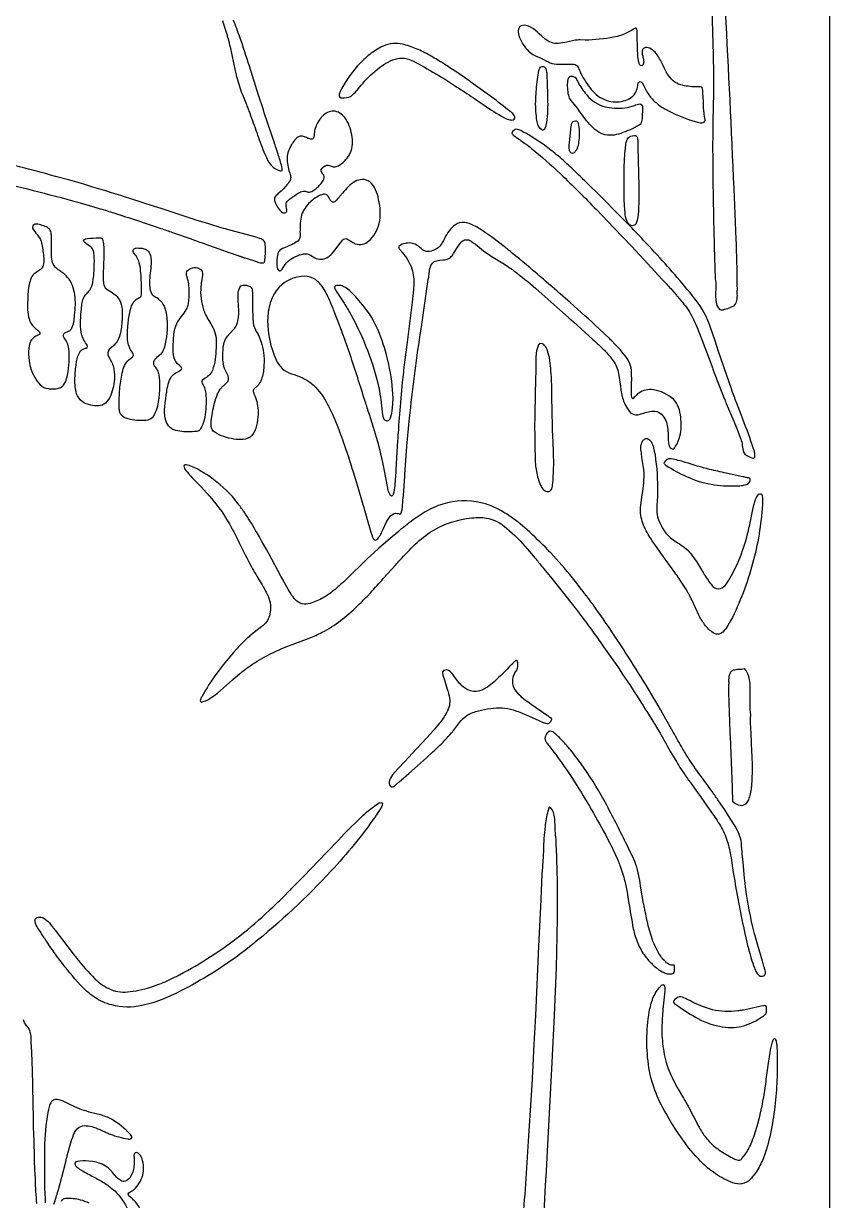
# Model space of a CAD drawing. Header units: inches. Extents: x 35.5 to 88, y 0 to 97.1.
# Drawn here: x 71.51 to 87.96, y 32.55 to 56.55 of the extents above; entities that cross this region are included whole.
import ezdxf

# ---------------------------------------------------------------- set-up
doc = ezdxf.new("R2010")
doc.units = ezdxf.units.IN
doc.header["$MEASUREMENT"] = 0
doc.layers.add('IMAGE_2', color=7, linetype='Continuous')

msp = doc.modelspace()

# ---------------------------------------------------------------- linework, layer by layer
for points in [[(85.834, 56.804, -0.002511), (86.01, 53.187), (86.052, 52.156, -0.014815), (86.057, 52.027, -0.007342), (86.076, 51.125, 0.035708), (86.074, 51.038, -0.059511), (86.068, 50.906, -0.211362), (86.001, 50.793, -0.091407), (85.75, 50.706, -0.13711), (85.689, 50.768, -0.100027), (85.649, 50.909, -0.021554), (85.645, 51.019), (85.648, 51.184, 0.061995), (85.637, 51.348), (85.617, 52.006, -0.005738), (85.585, 53.981, -0.005859), (85.586, 54.194), (85.591, 54.566), (85.597, 54.845, 0.010206), (85.599, 54.95, 0.008833), (85.6, 55.683, 0.004171), (85.565, 56.928, -0.004318)], [(75.575, 56.614), (75.61, 56.503, -0.011074), (75.623, 56.462), (75.668, 56.316, -0.009796), (75.689, 56.243), (75.698, 56.206, -0.034808), (75.708, 56.169, -0.011323), (75.729, 56.077), (75.797, 55.753), (75.832, 55.592), (75.851, 55.511, 0.043037), (75.861, 55.471), (75.872, 55.431, 0.029839), (75.994, 55.075), (76.063, 54.901, -0.011051), (76.098, 54.813, -0.013099), (76.131, 54.725, -0.005023), (76.274, 54.33, 0.011161), (76.42, 53.935), (76.457, 53.851, 0.038227), (76.521, 53.727, 0.080009), (76.612, 53.622, 0.114252), (76.759, 53.551, 0.340284), (76.79, 53.556, 0.175794), (76.794, 53.596), (76.785, 53.636, 0.022516), (76.711, 53.888), (76.669, 54.014, -0.017741), (76.628, 54.139, -0.005226), (76.312, 55.093), (76.125, 55.684, 0.010189), (75.93, 56.273, 0.011582), (75.797, 56.626, 0.017637)], [(71.248, 53.263, -0.015672), (73.081, 52.776, -0.006168), (73.357, 52.692, -0.007589), (74.318, 52.375, -0.004129), (74.556, 52.293), (74.914, 52.167), (75.093, 52.104), (75.182, 52.073), (75.272, 52.041), (75.521, 51.953), (75.707, 51.887), (75.777, 51.862, 0.020269), (75.808, 51.852, 0.015939), (75.923, 51.812, 0.04465), (75.945, 51.804, 0.046103), (75.965, 51.797, 0.047159), (75.984, 51.791, 0.047894), (76.002, 51.785, 0.048363), (76.019, 51.779, 0.048625), (76.035, 51.774), (76.27, 51.698, 0.056735), (76.366, 51.672, 0.18694), (76.424, 51.683, 0.235494), (76.442, 51.738, 0.040973), (76.449, 52.042, 0.18053), (76.428, 52.113, 0.138956), (76.339, 52.172), (76.237, 52.203), (76.086, 52.243), (75.954, 52.278), (75.723, 52.341, -0.006409), (75.551, 52.39), (75.293, 52.466), (75.036, 52.546), (74.323, 52.779), (74.189, 52.823), (73.687, 52.985, 0.005292), (72.931, 53.22), (72.742, 53.276), (72.457, 53.358), (72.17, 53.437, 0.007596), (70.487, 53.863, 0.003076)], [(82.001, 28.928, -0.003808), (82.199, 33.429), (82.303, 35.362), (82.351, 36.329), (82.372, 36.812), (82.39, 37.296), (82.405, 37.952), (82.408, 38.076, 0.016601), (82.383, 39.922, -0.037308), (82.367, 40.09), (82.365, 40.154, 0.029845), (82.35, 40.378, 0.071886), (82.319, 40.489, 0.198459), (82.239, 40.573, 0.013453), (82.216, 40.491, 0.036862), (82.157, 40.177, 0.019051), (82.123, 39.699), (82.112, 39.459, -0.012121), (82.095, 39.22), (82.069, 38.682), (82.025, 37.739), (81.96, 36.325), (81.924, 35.618), (81.915, 35.441), (81.885, 34.911), (81.813, 33.758, 0.001108), (81.701, 32.027, 0.004502)], [(71.504, 36.241), (71.519, 36.203, 0.133997), (71.586, 36.104, -0.121244), (71.644, 35.99, -0.055494), (71.666, 35.801, 0.028672), (71.677, 35.611), (71.686, 35.345, -0.001289), (71.707, 34.413, 0.002795), (71.716, 33.948), (71.729, 33.482, 0.007259), (71.743, 33.113), (71.749, 32.974, 0.009114), (71.779, 32.491, 0.022436)], [(72.136, 32.473, 0.015507), (72.22, 32.749), (72.295, 33.027), (72.383, 33.369, -0.037559), (72.394, 33.412, -0.019551), (72.413, 33.486), (72.475, 33.709, -0.016633), (72.535, 33.891, -0.143066), (72.648, 34.045, -0.144793), (72.796, 34.077, -0.065153), (72.945, 34.047, -0.031006), (73.116, 33.978, 0.01701), (73.2, 33.939, 0.01708), (73.285, 33.904, 0.052649), (73.64, 33.808, 0.074096), (73.68, 33.803, 0.158077), (73.712, 33.813, 0.352228), (73.723, 33.857, 0.097187), (73.696, 33.894, 0.087406), (73.307, 34.211, 0.058868), (73.084, 34.297, 0.014679), (72.969, 34.326), (72.91, 34.34), (72.853, 34.355, -0.045628), (72.472, 34.505), (72.321, 34.576, 0.116521), (72.157, 34.61, 0.150848), (72.088, 34.569, 0.114108), (72.036, 34.463), (72.022, 34.406), (72.009, 34.348, 0.033962), (71.943, 33.622, 0.013865), (71.949, 32.691), (71.953, 32.585), (71.956, 32.505, 0.074689)], [(73.89, 32.374, 0.134439), (73.759, 32.561, 0.036586), (73.696, 32.617, -0.067543), (73.666, 32.648, -0.162493), (73.648, 32.687, -0.115335), (73.722, 32.745, 0.089348), (73.797, 32.801, 0.145884), (73.956, 33.113, 0.156389), (73.917, 33.442, 0.093152), (73.868, 33.505, 0.275709), (73.79, 33.525, 0.221316), (73.768, 33.454, -0.042463), (73.77, 33.38, -0.039947), (73.768, 33.252, -0.071455), (73.743, 33.126, -0.066337), (73.688, 33.021, -0.132042), (73.596, 32.945, -0.222163), (73.498, 32.957, -0.078378), (73.422, 33.019), (73.326, 33.129, 0.033515), (73.302, 33.157, 0.050578), (73.221, 33.231, 0.078593), (73.079, 33.307, 0.056492), (72.923, 33.345), (72.843, 33.354, 0.081466), (72.602, 33.345, 0.2044), (72.565, 33.322, 0.273409), (72.575, 33.263, 0.111041), (72.617, 33.222, 0.007467), (72.659, 33.193), (72.735, 33.146, 0.006682), (72.971, 33.018, -0.023297), (73.183, 32.895, -0.040554), (73.376, 32.745, -0.100429), (73.647, 32.357, -0.070089)], [(72.857, 32.499, 0.040941), (72.678, 32.56, 0.078981), (72.381, 32.592, 0.101562), (72.322, 32.576, 0.24631), (72.285, 32.528, 0.240957)]]:
    msp.add_lwpolyline(points, format="xyb")
for points in [[(85.351, 55.26, 0.020543), (85.275, 55.263), (85.231, 55.264, -0.064717), (84.927, 55.304, -0.111841), (84.771, 55.387, -0.087228), (84.658, 55.524, -0.02182), (84.604, 55.622), (84.567, 55.697, 0.043366), (84.447, 55.918, 0.084871), (84.353, 56.015, 0.142059), (84.228, 56.065, 0.433694), (84.14, 55.984, 0.086869), (84.147, 55.907, -0.0176), (84.164, 55.832, -0.054387), (84.171, 55.769, -0.161417), (84.153, 55.708, -0.337297), (84.108, 55.697, -0.160175), (84.076, 55.749, -0.079113), (84.067, 55.778), (84.062, 55.809, -0.027587), (84.049, 55.945, -0.006653), (84.038, 56.354, -0.015577), (84.036, 56.41, 0.188677), (84.016, 56.463, 0.19741), (83.988, 56.454, -0.042904), (83.963, 56.438, -0.08978), (83.628, 56.291, -0.046967), (83.05, 56.218), (82.98, 56.218), (82.875, 56.22, 0.022744), (82.771, 56.214), (82.601, 56.176, -0.037388), (82.43, 56.147, -0.20534), (82.163, 56.238), (82.093, 56.299), (82.041, 56.345, 0.050272), (81.876, 56.473, 0.08412), (81.763, 56.517, 0.221309), (81.645, 56.492, 0.217024), (81.611, 56.375, 0.060789), (81.643, 56.258, 0.109081), (81.857, 55.962, 0.086771), (81.963, 55.899), (82.076, 55.851), (82.14, 55.816), (82.189, 55.789, 0.090655), (82.343, 55.734, 0.035495), (82.533, 55.724), (82.627, 55.726, -0.019901), (82.675, 55.728, -0.024721), (82.722, 55.728, -0.278922), (82.812, 55.689, -0.067629), (82.858, 55.603, 0.057215), (83.1, 55.212, 0.144638), (83.42, 54.985, 0.14194), (83.757, 54.975, 0.071246), (83.893, 55.031, 0.113547), (84, 55.132, 0.094327), (84.038, 55.232, 0.015463), (84.059, 55.337, -0.380991), (84.096, 55.372, -0.28913), (84.139, 55.343), (84.173, 55.282), (84.222, 55.189), (84.248, 55.143), (84.277, 55.099, 0.070571), (84.43, 54.934, 0.047861), (84.616, 54.806, 0.044512), (85.152, 54.576), (85.267, 54.542, 0.118203), (85.387, 54.535, 0.356397), (85.427, 54.599, -0.053419), (85.402, 54.739, -0.02373), (85.398, 54.788, -0.014962), (85.389, 54.961), (85.38, 55.134, 0.068306), (85.362, 55.248), (85.357, 55.255)], [(78.011, 55.04, 0.16323), (78.199, 55.076, 0.071348), (78.31, 55.18, 0.023226), (78.323, 55.195), (78.407, 55.297, -0.053775), (78.733, 55.619), (78.78, 55.656, -0.043947), (78.958, 55.768, -0.055729), (79.155, 55.844, -0.143447), (79.408, 55.815), (79.437, 55.803, -0.026799), (79.636, 55.701, -0.010782), (80.103, 55.424), (80.332, 55.278, -0.006739), (80.446, 55.204, -0.009819), (80.56, 55.129), (80.607, 55.098, -0.004535), (80.783, 54.98), (80.914, 54.89, 0.025152), (81.318, 54.638), (81.372, 54.613, 0.065182), (81.458, 54.587, 0.279128), (81.542, 54.622, 0.203404), (81.529, 54.682, 0.092243), (81.465, 54.745, -0.024676), (81.395, 54.802, 0.015715), (80.646, 55.361, 0.012613), (80.216, 55.654, 0.011704), (80.106, 55.724, 0.012366), (80.023, 55.776, 0.01673), (79.897, 55.851, 0.016403), (79.77, 55.924, 0.028998), (79.496, 56.054, 0.05947), (79.204, 56.138, 0.175625), (78.809, 56.073, 0.052023), (78.55, 55.9, 0.039151), (78.326, 55.683, 0.065978), (77.978, 55.167, 0.107409), (77.954, 55.093, 0.560357)], [(82.077, 55.674, -0.274145), (82.155, 55.663, -0.111532), (82.184, 55.598, -0.061784), (82.194, 55.493), (82.195, 55.44), (82.199, 55.387), (82.203, 55.273), (82.206, 55.173), (82.207, 55.129), (82.211, 54.965, -0.047156), (82.176, 54.475, -0.051682), (82.156, 54.417, -0.20405), (82.119, 54.382, -0.206536), (82.083, 54.391, -0.130293), (82.013, 54.492, -0.088051), (81.986, 54.612, -0.041097), (81.968, 55.014, -0.017926), (82.001, 55.414), (82.021, 55.549, -0.03887), (82.039, 55.616, -0.111729)], [(82.764, 55.462), (82.769, 55.459, 0.359506), (82.77, 55.458, 0.359914), (82.771, 55.458, -0.068715), (82.819, 55.381), (82.87, 55.293, 0.053299), (83.051, 55.049, 0.149048), (83.417, 54.85, 0.100209), (83.837, 54.845), (83.87, 54.852), (83.982, 54.886, -0.040266), (84.095, 54.915, -0.389395), (84.144, 54.862, -0.046435), (84.147, 54.826, -0.065302), (84.147, 54.808, 0.062519), (84.147, 54.79), (84.143, 54.671, -0.049422), (84.127, 54.553, -0.20772), (84.08, 54.484, -0.05399), (84.006, 54.444, -0.050372), (83.659, 54.299, -0.075419), (83.479, 54.276, -0.10341), (83.301, 54.315, -0.081965), (83.139, 54.426, -0.035246), (83.006, 54.571, -0.028024), (82.974, 54.612, -0.012847), (82.869, 54.756), (82.817, 54.828), (82.762, 54.9), (82.691, 54.985, -0.117204), (82.641, 55.085, -0.087041), (82.625, 55.393, -0.089963), (82.644, 55.452, -0.305947), (82.698, 55.482, -0.119722)], [(76.868, 52.701, 0.359499), (76.888, 52.762), (76.881, 52.797, -0.161816), (76.883, 52.902, -0.106338), (76.949, 52.977), (77.031, 53.035, -0.024743), (77.121, 53.094, -0.075916), (77.22, 53.136, -0.111977), (77.285, 53.128, 0.079509), (77.349, 53.116, 0.104475), (77.438, 53.154, 0.048443), (77.513, 53.215, 0.041247), (77.586, 53.291, 0.068354), (77.642, 53.379, 0.29614), (77.626, 53.485), (77.597, 53.527, -0.250974), (77.591, 53.577, -0.209295), (77.704, 53.664, -0.148527), (77.76, 53.658), (77.812, 53.637, 0.135878), (77.895, 53.638, 0.086428), (77.971, 53.674, 0.142981), (78.183, 53.913, 0.092918), (78.227, 54.097, 0.068196), (78.215, 54.286, 0.033574), (78.162, 54.469, 0.069904), (78.071, 54.635, 0.088957), (77.972, 54.727, 0.138473), (77.844, 54.768, 0.122054), (77.72, 54.74, 0.07968), (77.616, 54.666, 0.125723), (77.467, 54.416, 0.062105), (77.456, 54.366, 0.022136), (77.448, 54.29, -0.058069), (77.431, 54.216, -0.309927), (77.37, 54.197, -0.015936), (77.309, 54.217, 0.050055), (77.228, 54.25, 0.154919), (77.14, 54.252, 0.121056), (77.05, 54.18, 0.029452), (76.986, 54.085, 0.03475), (76.922, 53.955, 0.075524), (76.893, 53.814, 0.084557), (76.944, 53.52, -0.068772), (76.966, 53.435, -0.178168), (76.95, 53.349, -0.051072), (76.869, 53.236), (76.822, 53.186), (76.773, 53.137), (76.705, 53.079, 0.066726), (76.644, 53.013, 0.173439), (76.639, 52.943, 0.075641), (76.664, 52.878, 0.08787), (76.778, 52.713, 0.341294)], [(82.778, 54.571, -0.354611), (82.827, 54.54, -0.065939), (82.843, 54.483, -0.067875), (82.842, 54.132, -0.049559), (82.815, 54.016, -0.129861), (82.75, 53.917, -0.384747), (82.685, 53.917, -0.197622), (82.655, 53.975, -0.058295), (82.657, 54.119), (82.672, 54.262), (82.682, 54.386, -0.036421), (82.701, 54.51, -0.343575)], [(81.527, 54.383, 0.049472), (81.496, 54.352, 0.178179), (81.482, 54.31, 0.08865), (81.523, 54.268), (81.594, 54.218), (81.63, 54.194, -0.038495), (81.665, 54.169, -0.016142), (81.877, 54.01, -0.021952), (82.473, 53.487, -0.010282), (83.206, 52.759), (83.565, 52.387), (83.921, 52.014), (84.177, 51.741), (84.558, 51.329, -0.009381), (84.746, 51.121), (84.838, 51.015, -0.010259), (84.861, 50.988), (84.895, 50.948), (84.929, 50.908, -0.062792), (85.152, 50.589, -0.036221), (85.308, 50.233), (85.559, 49.571, 0.013634), (85.591, 49.488), (85.815, 48.91, 0.018001), (85.855, 48.806), (86.009, 48.445), (86.084, 48.264), (86.102, 48.218), (86.153, 48.08, -0.061247), (86.183, 47.946, 0.044717), (86.207, 47.811, 0.138599), (86.276, 47.746), (86.36, 47.704, 0.094246), (86.397, 47.689, 0.52736), (86.441, 47.726, 0.067141), (86.434, 47.806, 0.040334), (86.412, 47.883, 0.013816), (86.194, 48.486, 0.013952), (86.165, 48.561), (86.065, 48.823, -0.006202), (85.968, 49.086), (85.859, 49.398), (85.699, 49.867), (85.621, 50.102), (85.542, 50.337, 0.100763), (85.213, 50.943), (85.103, 51.081, 0.016558), (84.29, 52.005, 0.006225), (83.643, 52.676), (83.314, 53.005), (82.982, 53.332, 0.008414), (82.805, 53.505, 0.01418), (82.534, 53.758, 0.021443), (82.249, 53.995, 0.037226), (81.706, 54.349, 0.042317), (81.62, 54.389, 0.255284)], [(84.004, 54.271, -0.254515), (84.044, 54.22, -0.06708), (84.05, 54.125), (84.05, 54.101, 0.073116), (84.053, 54.03), (84.067, 53.502), (84.07, 53.238, -0.008135), (84.07, 52.974), (84.065, 52.726, -0.089348), (84.019, 52.482, -0.506043), (83.883, 52.452, -0.115384), (83.825, 52.538, -0.073439), (83.792, 52.688), (83.786, 52.764), (83.779, 52.841, -0.026249), (83.788, 53.896), (83.805, 54.079, -0.058816), (83.827, 54.17, -0.111246), (83.88, 54.247, -0.133047)], [(76.732, 51.513, 0.335123), (76.768, 51.518, 0.093501), (76.791, 51.546), (76.824, 51.599, -0.092042), (76.951, 51.736, -0.040559), (77.105, 51.82, -0.077447), (77.275, 51.86, -0.157725), (77.373, 51.832), (77.458, 51.776, 0.248086), (77.714, 51.783, 0.079457), (77.843, 51.899), (77.897, 51.967), (77.948, 52.038), (78.008, 52.119, -0.087661), (78.047, 52.154, -0.171782), (78.097, 52.167, -0.083862), (78.195, 52.116, 0.013299), (78.218, 52.101, 0.058406), (78.291, 52.063, 0.148745), (78.431, 52.054, 0.118609), (78.557, 52.116, 0.091396), (78.694, 52.279, 0.07011), (78.773, 52.477, 0.114906), (78.762, 52.967, 0.053721), (78.699, 53.161, 0.111645), (78.579, 53.326, 0.176422), (78.433, 53.373, 0.116951), (78.285, 53.334, 0.070098), (78.144, 53.228, 0.034597), (78.025, 53.098, 0.014938), (77.987, 53.052), (77.932, 52.983), (77.903, 52.95), (77.87, 52.92, -0.497949), (77.781, 52.943), (77.764, 52.974, 0.052698), (77.739, 53.021, 0.124437), (77.702, 53.06, 0.199016), (77.615, 53.066, 0.060956), (77.534, 53.034, 0.093856), (77.308, 52.855, 0.13838), (77.171, 52.567, 0.026285), (77.158, 52.402, 0.030618), (77.158, 52.381, 0.017703), (77.158, 52.236, -0.331064), (77.079, 52.093, -0.029532), (76.951, 52.03, 0.018794), (76.821, 51.973, 0.092169), (76.746, 51.93, 0.181329), (76.703, 51.855, 0.072515), (76.686, 51.604, 0.058291), (76.697, 51.552, 0.214399)], [(72.086, 49.104, 0.122382), (72.272, 49.134, 0.176842), (72.37, 49.245, 0.050777), (72.411, 49.386, 0.069929), (72.44, 49.923, 0.151515), (72.341, 50.146, -0.185409), (72.327, 50.198, -0.261672), (72.356, 50.244), (72.429, 50.278, 0.134241), (72.493, 50.328, 0.099895), (72.54, 50.465, 0.020976), (72.558, 50.609, 0.02058), (72.572, 50.816, 0.040596), (72.56, 51.023, 0.050854), (72.513, 51.21, 0.090044), (72.415, 51.376, 0.059092), (72.29, 51.485, -0.016791), (72.224, 51.534, -0.040319), (72.162, 51.589, -0.136138), (72.097, 51.717, -0.059926), (72.082, 51.859), (72.083, 51.953), (72.084, 52.095), (72.082, 52.236, 0.131792), (72.059, 52.336, 0.177308), (71.983, 52.405, 0.034617), (71.868, 52.448, 0.082033), (71.746, 52.461, 0.296382), (71.704, 52.43, 0.166242), (71.699, 52.378, 0.043422), (71.791, 52.25, -0.074308), (71.876, 52.117, -0.022456), (71.92, 51.84, -0.044392), (71.926, 51.694, -0.140145), (71.881, 51.556), (71.853, 51.533), (71.75, 51.463, 0.14784), (71.672, 51.367, 0.070233), (71.608, 51.093), (71.602, 51.023, 0.016496), (71.599, 50.97), (71.595, 50.812, 0.033298), (71.608, 50.622, 0.090957), (71.667, 50.441, 0.053925), (71.736, 50.356, 0.039859), (71.82, 50.284, -0.187617), (71.848, 50.246, -0.444368), (71.823, 50.205, 0.062433), (71.718, 50.146, 0.151048), (71.648, 50.049, 0.082748), (71.616, 49.806, 0.050524), (71.652, 49.563, 0.128272), (71.857, 49.186, 0.183121), (72.017, 49.108, 0.046042), (72.087, 49.104)], [(79.144, 46.565, -0.073849), (79.178, 46.556, 0.174608), (79.214, 46.553, 0.08823), (79.252, 46.738, -0.015523), (79.266, 46.926), (79.295, 47.323), (79.297, 47.36), (79.34, 47.936, -0.009988), (79.392, 48.511, -0.00469), (79.493, 49.363, -0.006271), (79.611, 50.213), (79.621, 50.283), (79.64, 50.414), (79.774, 51.336), (79.783, 51.383), (79.794, 51.465, -0.054411), (79.818, 51.589, -0.146792), (79.887, 51.695, -0.097306), (80.009, 51.727), (80.071, 51.732, 0.02997), (80.134, 51.74, 0.134436), (80.225, 51.783, 0.080186), (80.289, 51.861), (80.364, 51.982, -0.038841), (80.449, 52.095, -0.216355), (80.545, 52.146, -0.176546), (80.649, 52.116, -0.024436), (80.82, 51.986, 0.028447), (80.991, 51.855, 0.003699), (81.26, 51.689, -0.022268), (81.523, 51.513, -0.017391), (81.967, 51.151), (82.398, 50.772), (82.644, 50.555), (82.737, 50.474), (82.898, 50.331), (83.136, 50.113, -0.013308), (83.369, 49.89, -0.048155), (83.551, 49.676, -0.116092), (83.656, 49.415), (83.661, 49.384), (83.696, 49.153, 0.028363), (83.739, 48.924, 0.113461), (83.878, 48.649, 0.315272), (84.054, 48.577, 0.024369), (84.14, 48.599, -0.025767), (84.267, 48.636, -0.071354), (84.398, 48.65, -0.168762), (84.536, 48.585, -0.10609), (84.621, 48.458, -0.059895), (84.659, 48.316, -0.023392), (84.67, 48.168), (84.673, 48.053, 0.060416), (84.689, 47.939, 0.186161), (84.727, 47.894, 0.087021), (84.782, 47.875, 0.027905), (84.822, 47.938, 0.087251), (84.912, 48.142, 0.086249), (84.927, 48.527, 0.065642), (84.884, 48.723, 0.10846), (84.777, 48.892, 0.150152), (84.369, 49.083, 0.193735), (84.07, 49.019, 0.066384), (84.008, 48.962, -0.048231), (83.949, 48.903, -0.200724), (83.926, 48.932, -0.099515), (83.92, 48.985), (83.92, 49.039), (83.924, 49.216), (83.926, 49.304), (83.925, 49.392, 0.160921), (83.821, 49.74, 0.024437), (83.695, 49.898), (83.592, 50.01), (83.511, 50.091, 0.022776), (83.481, 50.121), (83.264, 50.326, 0.007532), (82.67, 50.862), (82.52, 50.995, 0.003279), (82.067, 51.387, 0.006697), (81.488, 51.873, 0.010201), (81.414, 51.933, 0.011651), (81.35, 51.984, 0.017548), (80.885, 52.329), (80.855, 52.347, 0.024369), (80.744, 52.415, 0.065932), (80.564, 52.491, 0.173036), (80.368, 52.475, 0.094922), (80.231, 52.363, 0.03764), (80.129, 52.217, -0.01563), (80.066, 52.098, -0.080021), (79.984, 51.99, -0.088103), (79.868, 51.923, -0.123583), (79.734, 51.908, -0.129951), (79.636, 51.959), (79.594, 51.995, 0.039971), (79.551, 52.029, 0.173395), (79.348, 52.078, 0.038955), (79.304, 52.071, 0.138567), (79.183, 52.017, 0.296121), (79.176, 51.98, 0.079686), (79.205, 51.933, -0.040728), (79.239, 51.89, -0.086908), (79.441, 51.555, -0.089974), (79.479, 51.213), (79.473, 51.127), (79.46, 50.999), (79.453, 50.935), (79.446, 50.871), (79.342, 50.055), (79.291, 49.647, 0.006343), (79.245, 49.239), (79.207, 48.825, 0.004087), (79.159, 48.203, 0.004429), (79.148, 48.047), (79.12, 47.58, 0.010541), (79.11, 47.424), (79.104, 47.307, -0.047597), (79.061, 46.957, -0.099586), (79.048, 46.93, -0.591764), (79.005, 46.929, -0.134711), (78.959, 47.037), (78.921, 47.221), (78.869, 47.5), (78.841, 47.638), (78.809, 47.776, 0.017097), (78.657, 48.315), (78.573, 48.582, -0.009723), (78.53, 48.715, -0.013265), (78.487, 48.849, 0.003961), (78.178, 49.806), (78.044, 50.184, 0.011772), (77.975, 50.372), (77.903, 50.559), (77.843, 50.714, 0.012614), (77.796, 50.83, 0.014648), (77.778, 50.873, 0.041394), (77.627, 51.164, 0.107298), (77.47, 51.331, 0.15453), (77.251, 51.4, 0.202514), (76.73, 51.175, 0.109026), (76.551, 50.859, 0.078747), (76.497, 50.5, 0.103769), (76.668, 49.697, 0.219712), (76.983, 49.413, -0.03555), (77.193, 49.334, -0.069394), (77.385, 49.217, -0.087316), (77.684, 48.851, -0.019264), (77.793, 48.642, -0.02299), (77.818, 48.588), (77.888, 48.425, -0.010702), (78.039, 48.022, -0.009481), (78.242, 47.409), (78.336, 47.1), (78.427, 46.791, -0.011494), (78.478, 46.612), (78.553, 46.345), (78.573, 46.278, 0.018827), (78.639, 46.081, 0.184707), (78.678, 46.027, 0.44906), (78.742, 46.046, 0.044639), (78.804, 46.139, 0.016106), (78.853, 46.24), (78.918, 46.378, -0.055629), (78.999, 46.507, -0.268099)], [(73.126, 52.154, -0.060296), (73.15, 52.032, -0.019969), (73.155, 51.909, -0.028407), (73.154, 51.838), (73.146, 51.591), (73.142, 51.468, 0.002798), (73.141, 51.344, 0.072489), (73.155, 51.222, 0.223077), (73.233, 51.126, -0.032991), (73.365, 51.038, -0.10484), (73.47, 50.92, -0.104343), (73.525, 50.717, -0.032461), (73.525, 50.507, -0.01185), (73.516, 50.403, -0.026913), (73.492, 50.247, -0.059435), (73.441, 50.099, -0.084568), (73.361, 49.996), (73.264, 49.908, 0.337643), (73.248, 49.764), (73.307, 49.658, -0.056282), (73.351, 49.544, -0.103758), (73.348, 49.155, -0.044332), (73.295, 48.972, -0.116528), (73.189, 48.815, -0.159236), (73.042, 48.757, -0.075476), (72.885, 48.771, -0.11388), (72.709, 48.848, -0.158708), (72.598, 49.005, -0.074469), (72.563, 49.293, -0.025172), (72.586, 49.583), (72.598, 49.659, -0.024637), (72.625, 49.773, -0.075478), (72.679, 49.876, -0.127653), (72.733, 49.914, -0.031364), (72.795, 49.937, 0.40588), (72.818, 49.973, 0.132988), (72.802, 50.012, -0.123257), (72.689, 50.263, -0.052749), (72.679, 50.499, -0.015147), (72.696, 50.735, -0.01229), (72.711, 50.86, -0.10478), (72.751, 50.979, -0.03262), (72.816, 51.06, 0.048081), (72.88, 51.141, 0.08788), (72.928, 51.271), (72.939, 51.34), (72.946, 51.409, 0.007962), (72.959, 51.624), (72.96, 51.732, 0.011567), (72.955, 51.84, 0.069671), (72.935, 51.935, 0.161376), (72.874, 52.01), (72.807, 52.058, -0.057238), (72.746, 52.111, -0.31561), (72.742, 52.14, -0.160956), (72.776, 52.161), (72.814, 52.169, -0.030238), (73.059, 52.182, 0.025112), (73.078, 52.182, -0.115237), (73.108, 52.179, -0.308426), (73.126, 52.154)], [(73.812, 51.975, -0.057586), (73.865, 51.976, -0.025013), (73.955, 51.968, -0.109106), (74.038, 51.933, -0.156567), (74.103, 51.825, -0.062727), (74.117, 51.7, -0.029418), (74.105, 51.51, 0.02634), (74.088, 51.32, 0.048093), (74.09, 51.182, 0.093905), (74.126, 51.05, 0.124021), (74.195, 50.988, -0.052986), (74.272, 50.936, -0.110671), (74.382, 50.789, -0.071996), (74.432, 50.612, -0.07811), (74.407, 50.021, -0.063678), (74.367, 49.892, -0.115193), (74.285, 49.784), (74.23, 49.738, 0.079597), (74.181, 49.684, 0.300444), (74.183, 49.575, -0.021661), (74.243, 49.488, -0.105011), (74.277, 49.388, -0.041084), (74.292, 49.149, -0.012291), (74.29, 49.089), (74.284, 48.999), (74.275, 48.91), (74.271, 48.885, -0.034509), (74.236, 48.705, -0.081455), (74.159, 48.538, -0.187401), (74.049, 48.467, -0.069083), (73.919, 48.457, -0.034221), (73.74, 48.472, -0.080173), (73.568, 48.523, -0.244062), (73.473, 48.667, -0.055317), (73.465, 48.753, -0.010214), (73.465, 48.84, -0.016329), (73.487, 49.177, -0.040904), (73.55, 49.509, -0.197544), (73.726, 49.742, 0.278225), (73.756, 49.791, 0.185787), (73.736, 49.845, -0.145863), (73.636, 50.101, -0.035691), (73.64, 50.364, -0.014685), (73.647, 50.429), (73.66, 50.527), (73.676, 50.624, -0.041502), (73.709, 50.765, -0.098037), (73.776, 50.894, -0.066655), (73.835, 50.94), (73.868, 50.959, 0.057449), (73.9, 50.979, 0.172026), (73.922, 51.018, 0.037824), (73.925, 51.085, 0.053355), (73.924, 51.118, -0.045709), (73.924, 51.151), (73.92, 51.276, 0.008794), (73.909, 51.463, 0.034393), (73.883, 51.649, 0.139229), (73.773, 51.862, -0.095899), (73.753, 51.903, -0.204894), (73.759, 51.948, -0.187197)], [(75.101, 48.253, -0.201293), (75.098, 48.249, -0.17925), (75.095, 48.246, -0.098874), (75.049, 48.236, 0.042214), (75.003, 48.233), (74.955, 48.23, -0.077465), (74.621, 48.253, -0.299263), (74.407, 48.505, -0.067678), (74.398, 48.737, -0.016777), (74.41, 48.852), (74.417, 48.909), (74.425, 48.967), (74.433, 49.017), (74.436, 49.039, -0.035779), (74.468, 49.202, -0.079676), (74.534, 49.354, -0.106768), (74.625, 49.432), (74.677, 49.461, 0.061934), (74.704, 49.475, 0.053802), (74.717, 49.483, 0.057385), (74.729, 49.49, 0.458431), (74.733, 49.547, 0.053477), (74.693, 49.586, -0.174772), (74.579, 49.76, -0.059241), (74.567, 49.941, -0.027708), (74.568, 49.964), (74.577, 50.123), (74.583, 50.204, -0.099776), (74.645, 50.44, -0.042509), (74.739, 50.579, 0.038628), (74.836, 50.717, 0.092252), (74.881, 50.841), (74.889, 50.906), (74.893, 50.971, 0.053721), (74.88, 51.282, 0.043254), (74.868, 51.33), (74.845, 51.4, -0.098014), (74.839, 51.473, -0.179814), (74.899, 51.545, -0.103961), (74.987, 51.576, -0.123272), (75.087, 51.565, -0.217355), (75.159, 51.496, -0.094278), (75.156, 51.341, -0.024468), (75.142, 51.265), (75.137, 51.227), (75.134, 51.189, 0.10197), (75.189, 50.713, 0.035704), (75.233, 50.61, 0.020726), (75.315, 50.464, -0.017419), (75.395, 50.317, -0.081041), (75.443, 50.132, -0.0518), (75.445, 49.941, -0.010504), (75.425, 49.707, -0.060064), (75.369, 49.479, -0.113894), (75.295, 49.376, -0.075496), (75.191, 49.304, 0.486863), (75.161, 49.222, -0.111758), (75.232, 49.018, -0.054571), (75.223, 48.584, -0.087297), (75.16, 48.349, -0.05045), (75.102, 48.254)], [(76.118, 51.198, -0.324513), (76.18, 51.126, -0.039271), (76.189, 51.031, -0.012114), (76.19, 50.892, 0.006947), (76.19, 50.684, 0.015213), (76.199, 50.475, 0.095302), (76.234, 50.339, 0.040279), (76.302, 50.215, -0.096688), (76.419, 49.784, -0.041902), (76.417, 49.524, -0.068792), (76.36, 49.27, -0.113583), (76.295, 49.173), (76.209, 49.093, 0.166868), (76.204, 49.05, 0.05358), (76.224, 48.989, 0.039412), (76.238, 48.96, -0.046568), (76.249, 48.93, -0.097321), (76.3, 48.583, -0.045228), (76.271, 48.358, -0.109373), (76.174, 48.153, -0.187236), (75.999, 48.071, -0.072326), (75.806, 48.081, -0.047537), (75.604, 48.13, -0.070122), (75.416, 48.219, -0.238702), (75.343, 48.346, -0.060212), (75.352, 48.493), (75.372, 48.622, -0.057929), (75.475, 48.999, -0.076454), (75.553, 49.123, -0.039372), (75.603, 49.175, -0.02011), (75.63, 49.2, -0.047711), (75.657, 49.224, 0.312209), (75.692, 49.368), (75.642, 49.466, -0.054114), (75.602, 49.569, -0.056303), (75.582, 49.739, -0.022417), (75.583, 49.824), (75.587, 49.909, -0.065211), (75.612, 50.05, -0.101828), (75.677, 50.176), (75.796, 50.306, 0.11167), (75.883, 50.458, 0.072714), (75.906, 50.691), (75.901, 50.808, -0.01283), (75.898, 50.867), (75.895, 50.925, -0.03055), (75.897, 51.069, -0.159279), (75.95, 51.202, -0.195496), (76.034, 51.22, -0.029827)], [(78.914, 48.458, 0.269375), (78.97, 48.466, 0.174268), (79.001, 48.513, 0.049501), (79.046, 48.711), (79.053, 48.812), (79.055, 48.913, 0.051908), (78.968, 49.602), (78.92, 49.798, 0.043223), (78.72, 50.371, 0.070567), (78.391, 50.867), (78.356, 50.907), (78.295, 50.978, 0.033416), (78.247, 51.03, 0.062459), (78.087, 51.168, 0.077873), (77.989, 51.209, 0.133668), (77.884, 51.205, 0.309491), (77.862, 51.173, 0.124826), (77.881, 51.121), (77.896, 51.098), (77.91, 51.075), (78.057, 50.85, -0.01219), (78.195, 50.619, -0.031002), (78.532, 49.89, -0.039531), (78.767, 49.124, -0.00875), (78.78, 49.056, -0.012582), (78.813, 48.817, 0.007332), (78.842, 48.577, 0.047436), (78.859, 48.506, 0.27929)], [(82.024, 50.002, 0.07384), (81.978, 49.834, 0.026896), (81.971, 49.77), (81.967, 49.657, 0.00977), (81.968, 49.487, -0.030999), (81.963, 49.317), (81.95, 48.612), (81.946, 48.259, 0.001628), (81.948, 47.906), (81.955, 47.711, 0.037115), (81.981, 47.42, 0.068853), (82.068, 47.141, 0.096271), (82.115, 47.061, 0.111806), (82.176, 47.017, 0.349209), (82.281, 47.044, 0.148211), (82.313, 47.148, 0.036053), (82.33, 47.808, 0.006276), (82.317, 48.138, -0.012085), (82.311, 48.303), (82.307, 48.468, -0.015755), (82.302, 48.627), (82.3, 48.767), (82.299, 48.828), (82.296, 49.057, 0.016576), (82.294, 49.142), (82.289, 49.293, 0.029282), (82.246, 49.741, 0.055456), (82.192, 49.92, 0.118007), (82.131, 50.008, 0.385483)], [(86.52, 46.957, -0.188692), (86.56, 46.964, -0.199114), (86.582, 46.943, -0.094603), (86.594, 46.894), (86.596, 46.856), (86.595, 46.799, 0.052561), (86.594, 46.743, -0.049975), (86.395, 45.541, -0.053794), (85.945, 44.374), (85.889, 44.278, -0.084142), (85.783, 44.143, -0.303329), (85.615, 44.115, -0.104642), (85.432, 44.274, -0.036411), (85.3, 44.477), (85.152, 44.799, 0.026175), (85.113, 44.878, 0.02576), (85.082, 44.937, 0.034099), (84.979, 45.108, 0.017148), (84.808, 45.358), (84.54, 45.725), (84.409, 45.911), (84.346, 46.005), (84.315, 46.053), (84.285, 46.101, -0.06494), (84.142, 46.402, -0.11351), (84.112, 46.733), (84.133, 46.891, 0.013223), (84.166, 47.128, 0.035601), (84.179, 47.367, 0.032402), (84.169, 47.503), (84.136, 47.705, -0.024283), (84.128, 47.755, -0.0265), (84.114, 47.907, -0.107327), (84.142, 48.028, -0.119458), (84.185, 48.078, -0.196294), (84.249, 48.09, -0.128246), (84.321, 48.029, -0.094639), (84.373, 47.9), (84.387, 47.831), (84.402, 47.763, -0.041574), (84.453, 46.983), (84.452, 46.921), (84.445, 46.814), (84.44, 46.733), (84.438, 46.672, 0.06191), (84.455, 46.491, 0.143188), (84.718, 46.066), (84.77, 46.027), (84.864, 45.964, -0.017771), (85.004, 45.868, -0.062029), (85.126, 45.75), (85.141, 45.731, -0.031564), (85.247, 45.581), (85.39, 45.347, 0.030972), (85.545, 45.119, 0.131124), (85.62, 45.045, 0.250547), (85.773, 45.049, 0.150158), (85.879, 45.16, 0.039633), (86.084, 45.538, 0.014824), (86.164, 45.737, 0.01865), (86.183, 45.787, 0.014992), (86.234, 45.94, 0.02085), (86.328, 46.306), (86.405, 46.676, -0.026356), (86.423, 46.75, -0.014339), (86.438, 46.806, -0.114937)], [(86.637, 37.142, 0.178644), (86.657, 37.189, 0.085375), (86.645, 37.262, -0.040738), (86.626, 37.333, 0.014424), (86.597, 37.432), (86.495, 37.776), (86.446, 37.948), (86.434, 37.992), (86.401, 38.122, -0.031774), (86.234, 39.077), (86.229, 39.121), (86.198, 39.453), (86.184, 39.619), (86.181, 39.661), (86.17, 39.785, 0.074548), (86.129, 39.993, 0.052569), (86.037, 40.183), (86.01, 40.228), (85.905, 40.395), (85.825, 40.519), (85.7, 40.702, 0.010299), (85.573, 40.883, 0.006275), (85.318, 41.233, -0.021493), (85.073, 41.589, -0.014536), (84.94, 41.809, -0.00072), (84.749, 42.143, -0.042436), (84.737, 42.164), (84.561, 42.479, 0.013911), (83.757, 43.797), (83.523, 44.151, 0.010211), (83.157, 44.673, 0.022166), (83.134, 44.705, 0.023086), (83.112, 44.736), (83.029, 44.848, 0.001584), (82.902, 45.015), (82.837, 45.098, 0.032478), (82.821, 45.119), (82.772, 45.18), (82.715, 45.25, 0.018321), (82.273, 45.758, 0.016442), (82.215, 45.819, 0.0201), (81.791, 46.228), (81.744, 46.27, 0.036384), (81.369, 46.554, 0.066653), (80.944, 46.757, 0.130325), (80.169, 46.778, 0.069239), (79.798, 46.642, 0.043217), (79.465, 46.43, 0.012728), (79.344, 46.339), (79.241, 46.257, 0.01765), (79.151, 46.184), (78.996, 46.053), (78.768, 45.853), (78.656, 45.751), (78.544, 45.648), (78.46, 45.568), (78.17, 45.286), (78.097, 45.216, -0.019066), (77.872, 45.014, -0.036312), (77.633, 44.845, -0.059779), (77.366, 44.727, -0.134469), (77.201, 44.72, -0.164799), (77.06, 44.805, -0.04567), (76.974, 44.917), (76.919, 45.008), (76.843, 45.147, 0.011697), (76.767, 45.287), (76.527, 45.73), (76.466, 45.841), (76.374, 46.006), (76.327, 46.088), (76.28, 46.17, 0.015138), (76.045, 46.55, 0.020408), (75.916, 46.732), (75.847, 46.82), (75.776, 46.906, 0.065702), (75.248, 47.356), (75.202, 47.385), (75.121, 47.434, 0.030928), (74.995, 47.501, 0.049258), (74.861, 47.55, 0.146104), (74.811, 47.556, 0.328685), (74.788, 47.529, 0.145676), (74.799, 47.48, 0.105341), (74.829, 47.439, 0.022178), (75.036, 47.208, -0.00581), (75.144, 47.096), (75.25, 46.982, -0.059702), (75.716, 46.349, -0.015591), (75.944, 45.911), (76, 45.801), (76.041, 45.718), (76.072, 45.656), (76.12, 45.563), (76.169, 45.472, 0.015444), (76.341, 45.178, -0.028956), (76.505, 44.879, -0.155567), (76.542, 44.508, -0.177905), (76.403, 44.278), (76.203, 44.12), (76.154, 44.079, 0.025712), (76.081, 44.017), (76.012, 43.951, 0.039939), (75.463, 43.309, 0.039424), (75.151, 42.821, 0.063302), (75.125, 42.766, 0.158979), (75.123, 42.726, 0.301439), (75.141, 42.715, 0.057556), (75.163, 42.718, 0.062968), (75.326, 42.793), (75.401, 42.844), (75.472, 42.9), (75.776, 43.168), (75.93, 43.299, -0.01777), (76.01, 43.362), (76.05, 43.392, -0.038641), (76.092, 43.422, -0.033759), (76.479, 43.659, -0.027225), (76.891, 43.85), (77.071, 43.92), (77.343, 44.022, 0.025624), (77.609, 44.139, 0.048802), (77.984, 44.377, 0.027723), (78.32, 44.666, 0.004042), (78.525, 44.872), (78.6, 44.951, 0.004217), (78.857, 45.233), (79.112, 45.517, -0.007774), (79.197, 45.611, -0.022897), (79.509, 45.934, -0.049596), (79.861, 46.21, -0.108559), (80.661, 46.471, -0.097833), (81.009, 46.457, -0.113015), (81.322, 46.306, -0.044381), (81.747, 45.895), (81.844, 45.784), (81.915, 45.699, -0.014705), (81.968, 45.635, 0.00243), (82.127, 45.443), (82.267, 45.273), (82.509, 44.973), (82.687, 44.746, -0.007913), (83.207, 44.052), (83.354, 43.845), (83.608, 43.48, -0.012175), (84.336, 42.362), (84.41, 42.241, -0.005748), (84.658, 41.81), (84.72, 41.703), (84.814, 41.542, 0.015296), (84.912, 41.384), (84.992, 41.264, 0.007754), (85.137, 41.056), (85.247, 40.902, -0.005294), (85.414, 40.671), (85.578, 40.439, -0.028224), (85.757, 40.153, -0.060213), (85.888, 39.842, -0.009992), (85.929, 39.668, -0.021266), (85.953, 39.536), (85.985, 39.338), (86, 39.238), (86.017, 39.139, 0.013608), (86.236, 37.995), (86.277, 37.818, 0.013401), (86.31, 37.685, 0.029703), (86.431, 37.294, 0.035142), (86.474, 37.2, 0.185806), (86.551, 37.129, 0.206719)], [(84.63, 47.647, 0.144687), (84.585, 47.587, 0.189055), (84.63, 47.538), (84.687, 47.506, 0.035037), (85.095, 47.294, 0.068118), (85.616, 47.148, 0.046507), (86.107, 47.127, 0.021673), (86.211, 47.138, 0.129529), (86.308, 47.178, 0.171152), (86.346, 47.26, 0.225565), (86.344, 47.272, 0.07901), (86.272, 47.296, -0.024211), (86.197, 47.311), (85.856, 47.384, -0.004904), (85.515, 47.462, -0.013946), (85.017, 47.605, 0.017614), (84.877, 47.646, 0.035418), (84.733, 47.678, 0.241607)], [(82.296, 42.371), (82.295, 42.375, -0.208146), (82.295, 42.377), (82.249, 42.41, 0.007782), (82.226, 42.426, -0.038623), (82.202, 42.442, -0.013518), (81.779, 42.737), (81.761, 42.751, -0.034802), (81.629, 42.863, -0.083254), (81.527, 43.003, -0.180645), (81.517, 43.251, -0.064119), (81.556, 43.33, 0.073298), (81.596, 43.409, 0.171515), (81.589, 43.555, 0.423825), (81.55, 43.555, 0.070695), (81.509, 43.516, -0.064325), (81.469, 43.476, -0.014476), (81.121, 43.132, -0.019487), (80.982, 43.022, -0.07674), (80.823, 42.945, -0.190133), (80.575, 42.969, -0.107475), (80.368, 43.151), (80.298, 43.25, 0.048596), (80.219, 43.342, 0.314651), (80.087, 43.357, 0.268208), (80.069, 43.282, 0.053051), (80.078, 43.244), (80.084, 43.226), (80.09, 43.207), (80.149, 43.026), (80.163, 42.981), (80.173, 42.946), (80.181, 42.921, -0.008564), (80.2, 42.843, -0.179099), (80.167, 42.532, -0.036071), (80.149, 42.5, -0.041514), (79.996, 42.276), (79.909, 42.172, -0.019751), (79.865, 42.121, -0.020247), (79.842, 42.096, -0.02379), (79.82, 42.071), (79.738, 41.98), (79.447, 41.668), (79.301, 41.512), (79.156, 41.355), (79.048, 41.232, 0.139391), (78.974, 41.086, 0.217011), (79.016, 40.986, 0.159194), (79.066, 40.995, 0.075404), (79.126, 41.041, -0.046658), (79.184, 41.09), (79.324, 41.211), (79.376, 41.257), (79.557, 41.418), (79.738, 41.58), (79.871, 41.701, 0.010631), (79.969, 41.794, 0.02273), (80.249, 42.086, 0.018369), (80.287, 42.133), (80.414, 42.301, -0.078261), (80.568, 42.446, -0.069654), (80.801, 42.54, -0.031251), (81.049, 42.585, -0.111503), (81.509, 42.555, -0.029642), (81.772, 42.456), (82.028, 42.34), (82.121, 42.299, 0.101344), (82.219, 42.278, 0.227326), (82.274, 42.32, 0.069495), (82.29, 42.353, -0.218723), (82.291, 42.354), (82.295, 42.368)], [(86.007, 43.371, -0.039432), (86.115, 43.386, 0.037445), (86.224, 43.398, -0.10158), (86.291, 43.296, -0.072269), (86.334, 43.09), (86.338, 43.011), (86.338, 42.874), (86.335, 42.667, 0.044928), (86.351, 42.461, 0.034396), (86.346, 42.345), (86.346, 42.29), (86.355, 42.077), (86.374, 41.7, -0.023757), (86.378, 41.117), (86.371, 41.031, -0.027007), (86.363, 40.952, -0.040911), (86.336, 40.809, -0.058057), (86.295, 40.699, -0.107652), (86.238, 40.628, -0.257039), (86.107, 40.612, -0.077075), (85.993, 40.679), (85.982, 40.975), (85.94, 42.013, -0.013748), (85.937, 42.077), (85.928, 42.321), (85.922, 42.503, -0.007517), (85.909, 43.05, 0.043985), (85.912, 43.137, -0.064661), (85.922, 43.269, -0.098469), (85.95, 43.332, -0.158768)], [(84.8, 37.33), (84.8, 37.34), (84.793, 37.348), (84.775, 37.348, -0.130147), (84.692, 37.367, -0.076813), (84.623, 37.415, -0.072143), (84.467, 37.613, -0.036587), (84.36, 37.841, -0.0259), (84.343, 37.888, -0.025638), (84.243, 38.245), (84.205, 38.426, -0.016802), (84.188, 38.517, -0.016244), (84.179, 38.562, 0.018694), (84.17, 38.608), (84.116, 38.922), (84.089, 39.08), (84.058, 39.236, 0.047949), (83.989, 39.462), (83.941, 39.57), (83.89, 39.677), (83.833, 39.795, 0.007858), (83.416, 40.613), (83.356, 40.721, 0.031637), (82.895, 41.454), (82.838, 41.532, 0.013403), (82.629, 41.797, 0.02148), (82.601, 41.829, 0.021853), (82.398, 42.043, 0.059329), (82.314, 42.107, 0.14195), (82.259, 42.121, 0.217343), (82.209, 42.094, 0.145778), (82.156, 41.973, 0.158849), (82.193, 41.88, -0.026116), (82.254, 41.802, -0.026601), (82.717, 41.157, -0.019103), (83.389, 40.013), (83.449, 39.899, -0.025671), (83.643, 39.491, -0.019968), (83.684, 39.386, -0.031214), (83.785, 39.062), (83.812, 38.942), (83.833, 38.836), (83.864, 38.65, 0.01285), (83.959, 38.092, 0.04341), (84.049, 37.799, 0.063447), (84.201, 37.534, 0.043346), (84.347, 37.369, 0.053568), (84.52, 37.232, 0.06098), (84.627, 37.183, 0.115626), (84.743, 37.173, 0.397174), (84.798, 37.238, 0.03109)], [(78.841, 40.652, -0.134807), (78.782, 40.51), (78.738, 40.448), (78.715, 40.417, 0.008046), (78.695, 40.385, -0.019481), (78.263, 39.812, -0.017858), (77.794, 39.271, -0.035311), (76.186, 37.77), (76.023, 37.643, -0.042752), (74.806, 36.867, -0.02222), (74.378, 36.666, -0.045413), (73.927, 36.525, -0.115939), (73.315, 36.538, -0.09134), (72.962, 36.697, -0.057876), (72.672, 36.952, -0.025236), (72.262, 37.446, -0.011014), (72.074, 37.705), (71.983, 37.838, -0.023694), (71.96, 37.871, -0.008533), (71.893, 37.971, 0.047937), (71.846, 38.048, -0.039026), (71.774, 38.165, -0.199469), (71.758, 38.301, -0.157058), (71.81, 38.326, -0.049669), (71.867, 38.329, -0.106882), (71.959, 38.288, -0.068305), (72.065, 38.182), (72.111, 38.124, 0.022175), (72.159, 38.067), (72.549, 37.556, 0.020845), (72.599, 37.493, 0.032227), (72.972, 37.073, 0.107568), (73.298, 36.853, 0.136162), (73.689, 36.811, 0.058692), (74.164, 36.919), (74.279, 36.961, 0.010235), (74.447, 37.032), (74.612, 37.11, 0.013384), (74.699, 37.155, 0.024622), (75.331, 37.526, 0.020875), (75.929, 37.95, 0.022681), (76.528, 38.464, 0.011859), (76.812, 38.738), (76.952, 38.878, 0.023486), (76.986, 38.914, 0.005217), (77.089, 39.02), (77.226, 39.161), (77.702, 39.656), (77.941, 39.903), (78.061, 40.026), (78.121, 40.087), (78.181, 40.148), (78.309, 40.273), (78.406, 40.366, -0.040866), (78.715, 40.624), (78.773, 40.658, -0.081486), (78.808, 40.668, -0.241269)], [(86.176, 33.407, 0.064024), (86.295, 33.576, 0.008757), (86.342, 33.667), (86.383, 33.762, 0.028997), (86.5, 34.115), (86.546, 34.296, 0.014088), (86.566, 34.387, 0.021298), (86.586, 34.478, 0.017669), (86.648, 34.842, 0.007006), (86.674, 35.025), (86.699, 35.208), (86.72, 35.354), (86.753, 35.571, -0.031769), (86.8, 35.787), (86.815, 35.828, -0.089103), (86.826, 35.846, -0.622314), (86.855, 35.845, -0.087523), (86.881, 35.765, -0.050891), (86.889, 35.681, -0.022674), (86.895, 35.142, -0.018318), (86.862, 34.603, -0.020393), (86.785, 34.052, -0.031993), (86.649, 33.513, -0.044889), (86.526, 33.229, -0.07743), (86.341, 32.982, -0.182556), (86.177, 32.891, -0.135435), (85.991, 32.913, -0.061971), (85.636, 33.097, -0.048448), (85.329, 33.353, -0.039813), (84.967, 33.789, -0.025254), (84.661, 34.265, -0.038886), (84.423, 34.741, -0.057343), (84.279, 35.254, -0.080002), (84.285, 36.399, -0.042849), (84.361, 36.675, -0.0997), (84.512, 36.918, -0.18006), (84.561, 36.953, -0.316437), (84.592, 36.929, -0.140469), (84.601, 36.819), (84.564, 36.451, 0.018916), (84.542, 36.083, 0.044228), (84.572, 35.64, 0.057752), (84.684, 35.21, 0.038367), (84.876, 34.823), (84.985, 34.637, -0.018265), (85.04, 34.544, -0.022291), (85.093, 34.45), (85.268, 34.108, 0.040006), (85.291, 34.066, 0.006873), (85.333, 33.993, 0.051063), (85.478, 33.786, 0.061496), (85.713, 33.579, 0.033064), (85.983, 33.42, 0.041664), (86.077, 33.377, 0.123964), (86.132, 33.374, 0.193704)], [(86.678, 36.496, 0.29597), (86.659, 36.523, 0.126562), (86.613, 36.523), (86.568, 36.514), (86.33, 36.461), (86.211, 36.436), (86.181, 36.431, -0.011036), (86.135, 36.424, -0.045507), (86.09, 36.417, -0.096466), (85.572, 36.442, -0.05389), (85.11, 36.627), (85.059, 36.653, 0.026972), (85.021, 36.673, 0.138685), (84.896, 36.702, 0.186994), (84.782, 36.619, 0.277624), (84.784, 36.583, 0.085845), (84.824, 36.55, -0.057676), (84.867, 36.521, 0.035172), (85.279, 36.261, 0.078408), (85.782, 36.091, 0.118491), (86.234, 36.121, 0.067919), (86.585, 36.294, 0.050717), (86.64, 36.332, 0.1737), (86.675, 36.389, 0.075693)]]:
    msp.add_lwpolyline(points, format="xyb", close=True)
at = {"layer": 'IMAGE_2'}
msp.add_lwpolyline([(35.508, 97.138), (87.963, 97.138), (87.963, 0), (35.508, 0)], close=True, dxfattribs=at)

doc.saveas('drawing.dxf')
